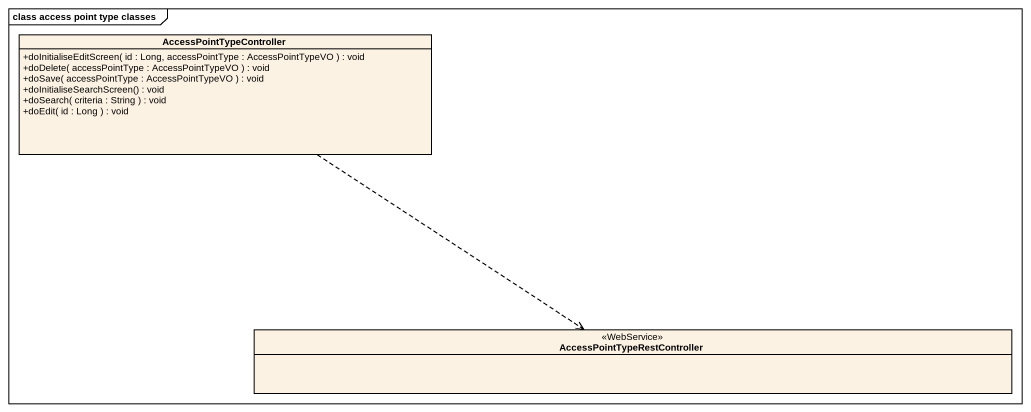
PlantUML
@startuml
mainframe class access point type classes
hide circle
hide empty members
skinparam classAttributeIconSize 0
class AccessPointTypeController {
  +doInitialiseEditScreen( id : Long, accessPointType : AccessPointTypeVO ) : void
  +doDelete( accessPointType : AccessPointTypeVO ) : void
  +doSave( accessPointType : AccessPointTypeVO ) : void
  +doInitialiseSearchScreen() : void
  +doSearch( criteria : String ) : void
  +doEdit( id : Long ) : void
}
class "AccessPointTypeRestController" as AccessPointTypeRestControlle <<WebService>>
AccessPointTypeController ..> AccessPointTypeRestControlle
@enduml
